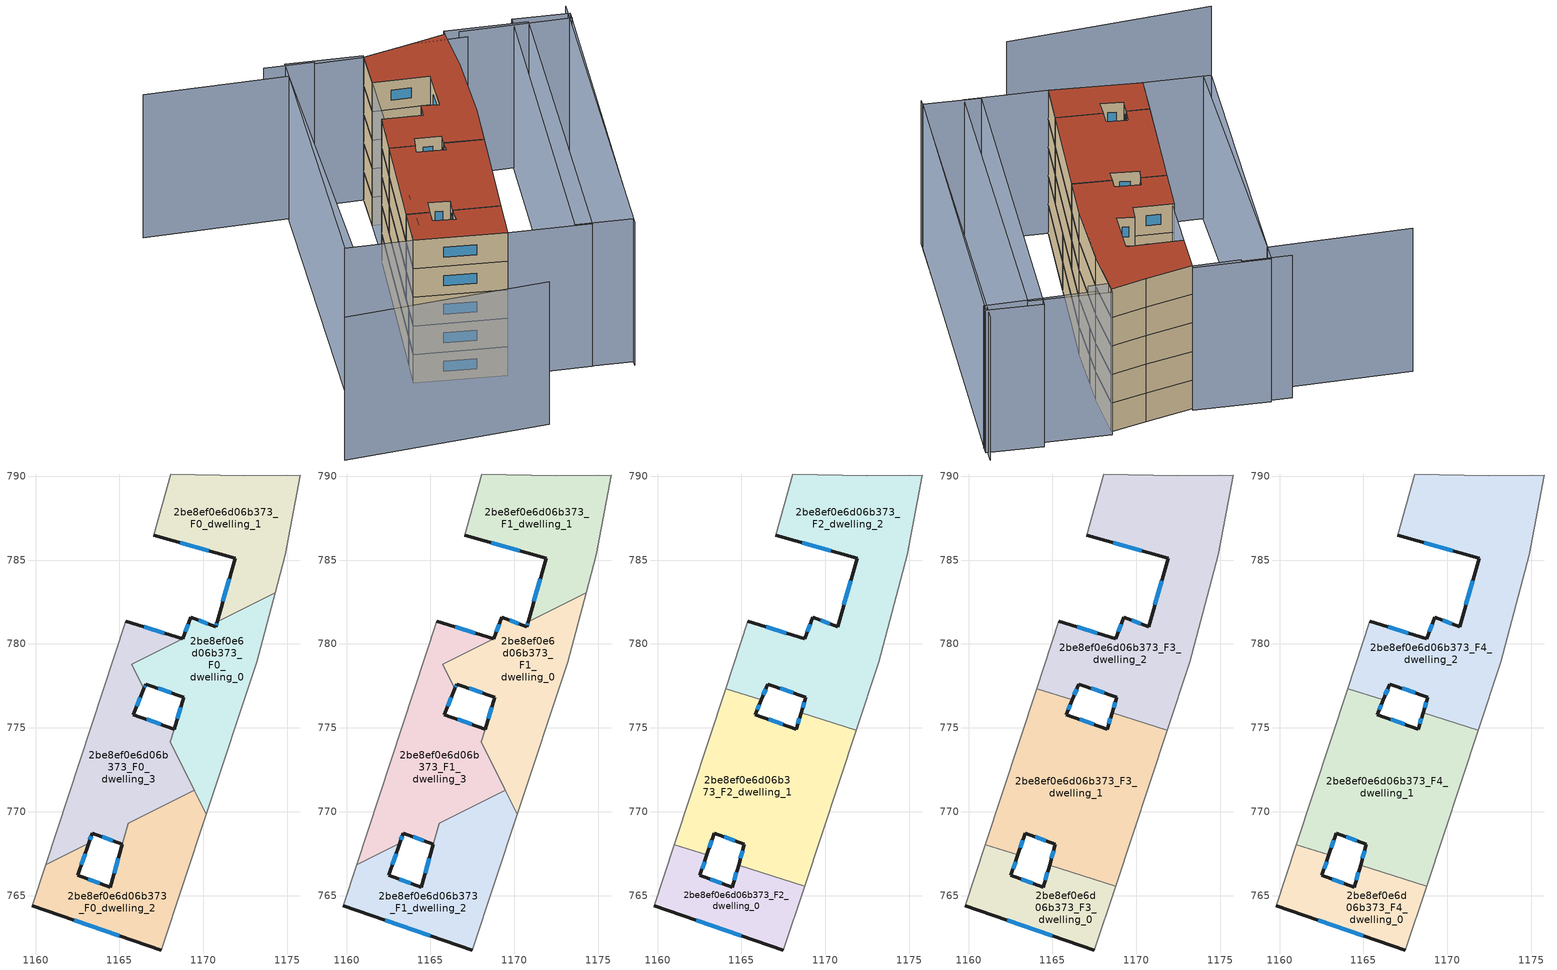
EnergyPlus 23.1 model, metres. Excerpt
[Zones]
2be8ef0e6d06b373_F0_dwelling_0
 floor ground (EU_floor_Construction): 1174.28,783.05 1173.2,778.92 1170.18,769.84 1168.03,774.15 1168.83,776.83 1166.57,777.6 1166.45,777.32 1165.72,778.78 1168.77,780.3 1169.26,781.59 1170.74,781.02 1170.82,781.33 z0
 wall outside (EU_wall_Construction): 1166.45,777.32 1166.57,777.6 1168.83,776.83 1168.26,774.93 / 1170.82,781.33 1170.74,781.02 1169.26,781.59 1168.77,780.3 z0:3
 wall to 2be8ef0e6d06b373_F0_dwelling_3 (EU_wall_Construction): 1168.77,780.3 1165.72,778.78 1166.45,777.32 / 1168.26,774.92 1168.03,774.15 1169.47,771.26 z0:3
 wall to 2be8ef0e6d06b373_F0_dwelling_1 (EU_wall_Construction): 1174.28,783.05 1170.82,781.33 z0:3
 wall adiabatic (EU_wall_Construction): 1170.18,769.84 1173.2,778.92 1174.28,783.05 z0:3
 wall to 2be8ef0e6d06b373_F0_dwelling_2 (EU_wall_Construction): 1169.47,771.26 1170.18,769.84 z0:3
 window (EU_Window_Construction): 1168.65,776.21 1168.45,775.55 / 1167.3,777.35 1168.1,777.08 / 1166.49,777.41 1166.53,777.51 / 1169.1,781.17 1168.93,780.72 / 1170.26,781.21 1169.74,781.41 / 1170.79,781.23 1170.76,781.12 z0.98:2.02
2be8ef0e6d06b373_F0_dwelling_1
 floor ground (EU_floor_Construction): 1175.77,790.05 1174.88,785.33 1174.28,783.05 1170.82,781.33 1171.89,785.1 1167.03,786.47 1168.07,790.13 1172.46,790.03 z0
 wall outside (EU_wall_Construction): 1167.03,786.47 1171.89,785.1 1170.82,781.33 z0:3
 wall adiabatic (EU_wall_Construction): 1174.28,783.05 1174.88,785.33 1175.77,790.05 1172.46,790.03 1168.07,790.13 1167.03,786.47 z0:3
 window (EU_Window_Construction): 1171.54,783.87 1171.17,782.55 / 1168.61,786.03 1170.31,785.55 z0.98:2.02
2be8ef0e6d06b373_F0_dwelling_2
 floor ground (EU_floor_Construction): 1169.47,771.26 1170.18,769.84 1167.5,761.75 1159.81,764.39 1160.61,766.84 1163.18,768.12 1162.52,766.21 1164.45,765.49 1165.53,769.29 z0
 wall outside (EU_wall_Construction): 1165.18,768.06 1164.45,765.49 1162.52,766.21 1163.18,768.12 / 1159.81,764.39 1167.5,761.75 z0:3
 wall to 2be8ef0e6d06b373_F0_dwelling_3 (EU_wall_Construction): 1165.53,769.29 1165.18,768.06 / 1163.18,768.12 1160.61,766.84 / 1169.47,771.26 1165.54,769.3 z0:3
 wall adiabatic (EU_wall_Construction): 1167.5,761.75 1170.18,769.84 / 1160.61,766.84 1159.81,764.39 z0:3
 window (EU_Window_Construction): 1164.94,767.22 1164.69,766.33 / 1162.31,763.53 1165,762.61 / 1162.73,766.83 1162.96,767.5 / 1163.82,765.73 1163.15,765.98 z0.98:2.02
2be8ef0e6d06b373_F0_dwelling_3
 floor ground (EU_floor_Construction): 1168.77,780.3 1165.72,778.78 1166.45,777.32 1165.82,775.79 1168.26,774.92 1168.03,774.15 1169.47,771.26 1165.53,769.29 1165.18,768.06 1163.38,768.71 1163.18,768.12 1160.61,766.84 1165.37,781.36 z0
 wall outside (EU_wall_Construction): 1163.18,768.12 1163.38,768.71 1165.18,768.06 / 1168.77,780.3 1165.37,781.36 / 1168.26,774.92 1165.82,775.79 1166.45,777.32 z0:3
 wall adiabatic (EU_wall_Construction): 1165.37,781.36 1160.61,766.84 z0:3
 window (EU_Window_Construction): 1163.24,768.31 1163.31,768.52 / 1167.67,780.65 1166.48,781.02 / 1166.03,776.29 1166.25,776.82 / 1167.47,775.2 1166.61,775.51 / 1163.97,768.5 1164.59,768.27 z0.98:2.02
2be8ef0e6d06b373_F1_dwelling_0
 floor to 2be8ef0e6d06b373_F0_dwelling_0 (EU_floor_Construction): 1174.28,783.05 1173.2,778.92 1170.18,769.84 1168.03,774.15 1168.83,776.83 1166.57,777.6 1166.45,777.32 1165.72,778.78 1168.77,780.3 1169.26,781.59 1170.74,781.02 1170.82,781.33 z3
 wall outside (EU_wall_Construction): 1166.45,777.32 1166.57,777.6 1168.83,776.83 1168.26,774.93 / 1170.82,781.33 1170.74,781.02 1169.26,781.59 1168.77,780.3 z3:6
 wall to 2be8ef0e6d06b373_F1_dwelling_3 (EU_wall_Construction): 1168.77,780.3 1165.72,778.78 1166.45,777.32 / 1168.26,774.92 1168.03,774.15 1169.47,771.26 z3:6
 wall to 2be8ef0e6d06b373_F1_dwelling_1 (EU_wall_Construction): 1174.28,783.05 1170.82,781.33 z3:6
 wall adiabatic (EU_wall_Construction): 1170.18,769.84 1173.2,778.92 1174.28,783.05 z3:6
 wall to 2be8ef0e6d06b373_F1_dwelling_2 (EU_wall_Construction): 1169.47,771.26 1170.18,769.84 z3:6
 window (EU_Window_Construction): 1168.65,776.21 1168.45,775.55 / 1167.3,777.35 1168.1,777.08 / 1166.49,777.41 1166.53,777.51 / 1169.1,781.17 1168.93,780.72 / 1170.26,781.21 1169.74,781.41 / 1170.79,781.23 1170.76,781.12 z3.98:5.02
2be8ef0e6d06b373_F1_dwelling_1
 floor to 2be8ef0e6d06b373_F0_dwelling_1 (EU_floor_Construction): 1175.77,790.05 1174.88,785.33 1174.28,783.05 1170.82,781.33 1171.89,785.1 1167.03,786.47 1168.07,790.13 1172.46,790.03 z3
 wall outside (EU_wall_Construction): 1167.03,786.47 1171.89,785.1 1170.82,781.33 z3:6
 wall adiabatic (EU_wall_Construction): 1174.28,783.05 1174.88,785.33 1175.77,790.05 1172.46,790.03 1168.07,790.13 1167.03,786.47 z3:6
 window (EU_Window_Construction): 1171.54,783.87 1171.17,782.55 / 1168.61,786.03 1170.31,785.55 z3.98:5.02
2be8ef0e6d06b373_F1_dwelling_2
 floor to 2be8ef0e6d06b373_F0_dwelling_2 (EU_floor_Construction): 1169.47,771.26 1170.18,769.84 1167.5,761.75 1159.81,764.39 1160.61,766.84 1163.18,768.12 1162.52,766.21 1164.45,765.49 1165.53,769.29 z3
 wall outside (EU_wall_Construction): 1165.18,768.06 1164.45,765.49 1162.52,766.21 1163.18,768.12 / 1159.81,764.39 1167.5,761.75 z3:6
 wall to 2be8ef0e6d06b373_F1_dwelling_3 (EU_wall_Construction): 1165.53,769.29 1165.18,768.06 / 1163.18,768.12 1160.61,766.84 / 1169.47,771.26 1165.54,769.3 z3:6
 wall adiabatic (EU_wall_Construction): 1167.5,761.75 1170.18,769.84 / 1160.61,766.84 1159.81,764.39 z3:6
 window (EU_Window_Construction): 1164.94,767.22 1164.69,766.33 / 1162.31,763.53 1165,762.61 / 1162.73,766.83 1162.96,767.5 / 1163.82,765.73 1163.15,765.98 z3.98:5.02
2be8ef0e6d06b373_F1_dwelling_3
 floor to 2be8ef0e6d06b373_F0_dwelling_3 (EU_floor_Construction): 1168.77,780.3 1165.72,778.78 1166.45,777.32 1165.82,775.79 1168.26,774.92 1168.03,774.15 1169.47,771.26 1165.53,769.29 1165.18,768.06 1163.38,768.71 1163.18,768.12 1160.61,766.84 1165.37,781.36 z3
 wall outside (EU_wall_Construction): 1163.18,768.12 1163.38,768.71 1165.18,768.06 / 1168.77,780.3 1165.37,781.36 / 1168.26,774.92 1165.82,775.79 1166.45,777.32 z3:6
 wall adiabatic (EU_wall_Construction): 1165.37,781.36 1160.61,766.84 z3:6
 window (EU_Window_Construction): 1163.24,768.31 1163.31,768.52 / 1167.67,780.65 1166.48,781.02 / 1166.03,776.29 1166.25,776.82 / 1167.47,775.2 1166.61,775.51 / 1163.97,768.5 1164.59,768.27 z3.98:5.02
2be8ef0e6d06b373_F2_dwelling_0
 floor to 2be8ef0e6d06b373_F1_dwelling_2 (EU_floor_Construction): 1168.76,765.55 1167.5,761.75 1159.81,764.39 1160.61,766.84 1162.22,767.64 1162.93,767.42 1162.52,766.21 1164.45,765.49 1164.83,766.81 z6
 floor to 2be8ef0e6d06b373_F1_dwelling_3 (EU_floor_Construction): 1162.22,767.64 1160.61,766.84 1161,768.04 z6
 wall outside (EU_wall_Construction): 1164.82,766.81 1164.45,765.49 1162.52,766.21 1162.93,767.42 / 1159.81,764.39 1167.5,761.75 z6:9
 wall to 2be8ef0e6d06b373_F2_dwelling_1 (EU_wall_Construction): 1162.93,767.42 1161,768.04 / 1168.76,765.55 1164.82,766.81 z6:9
 wall adiabatic (EU_wall_Construction): 1167.5,761.75 1168.76,765.55 / 1161,768.04 1159.81,764.39 z6:9
 window (EU_Window_Construction): 1162.65,766.6 1162.8,767.02 / 1163.82,765.73 1163.15,765.98 / 1164.7,766.38 1164.57,765.92 / 1162.31,763.53 1165,762.61 z6.98:8.02
2be8ef0e6d06b373_F2_dwelling_1
 floor to 2be8ef0e6d06b373_F1_dwelling_3 (EU_floor_Construction): 1168.26,774.92 1168.03,774.15 1169.47,771.26 1165.53,769.29 1165.18,768.06 1163.38,768.71 1163.18,768.12 1162.22,767.64 1161,768.04 1164.05,777.34 1166.18,776.66 1165.82,775.79 z6
 floor to 2be8ef0e6d06b373_F1_dwelling_0 (EU_floor_Construction): 1171.84,774.84 1170.18,769.84 1168.03,774.15 1168.55,775.9 z6
 floor to 2be8ef0e6d06b373_F1_dwelling_2 (EU_floor_Construction): 1163.18,768.12 1162.93,767.42 1162.22,767.64 z6; 1169.47,771.26 1170.18,769.84 1168.76,765.55 1164.83,766.81 1165.54,769.3 z6
 wall outside (EU_wall_Construction): 1162.93,767.42 1163.38,768.71 1165.18,768.06 1164.82,766.81 / 1168.55,775.9 1168.26,774.92 1165.82,775.79 1166.18,776.66 z6:9
 wall adiabatic (EU_wall_Construction): 1164.05,777.34 1161,768.04 / 1168.76,765.55 1171.84,774.84 z6:9
 wall to 2be8ef0e6d06b373_F2_dwelling_2 (EU_wall_Construction): 1166.18,776.66 1164.05,777.34 / 1171.84,774.84 1168.55,775.9 z6:9
 window (EU_Window_Construction): 1163.97,768.5 1164.59,768.27 / 1163.08,767.84 1163.23,768.29 / 1165.94,776.07 1166.06,776.38 / 1167.47,775.2 1166.61,775.51 / 1168.46,775.58 1168.35,775.24 / 1165.06,767.65 1164.94,767.22 z6.98:8.02
2be8ef0e6d06b373_F2_dwelling_2
 floor to 2be8ef0e6d06b373_F1_dwelling_0 (EU_floor_Construction): 1174.28,783.05 1173.2,778.92 1171.84,774.84 1168.55,775.9 1168.83,776.83 1166.57,777.6 1166.45,777.32 1165.72,778.78 1168.77,780.3 1169.26,781.59 1170.74,781.02 1170.82,781.33 z6
 floor to 2be8ef0e6d06b373_F1_dwelling_1 (EU_floor_Construction): 1175.77,790.05 1174.88,785.33 1174.28,783.05 1170.82,781.33 1171.89,785.1 1167.03,786.47 1168.07,790.13 1172.46,790.03 z6
 floor to 2be8ef0e6d06b373_F1_dwelling_3 (EU_floor_Construction): 1168.77,780.3 1165.72,778.78 1166.45,777.32 1166.18,776.66 1164.05,777.34 1165.37,781.36 z6
 wall outside (EU_wall_Construction): 1166.18,776.66 1166.57,777.6 1168.83,776.83 1168.55,775.9 / 1167.03,786.47 1171.89,785.1 1170.74,781.02 1169.26,781.59 1168.77,780.3 1165.37,781.36 z6:9
 wall adiabatic (EU_wall_Construction): 1171.84,774.84 1173.2,778.92 1174.88,785.33 1175.77,790.05 1172.46,790.03 1168.07,790.13 1167.03,786.47 / 1165.37,781.36 1164.05,777.34 z6:9
 window (EU_Window_Construction): 1168.74,776.53 1168.64,776.2 / 1167.3,777.35 1168.1,777.08 / 1166.31,776.96 1166.44,777.29 / 1167.67,780.65 1166.48,781.02 / 1169.1,781.17 1168.93,780.72 / 1170.26,781.21 1169.74,781.41 / 1171.51,783.77 1171.11,782.35 / 1168.61,786.03 1170.31,785.55 z6.98:8.02
2be8ef0e6d06b373_F3_dwelling_0
 floor to 2be8ef0e6d06b373_F2_dwelling_0 (EU_floor_Construction): 1168.76,765.55 1167.5,761.75 1159.81,764.39 1161,768.04 1162.93,767.42 1162.52,766.21 1164.45,765.49 1164.82,766.81 z9
 wall outside (EU_wall_Construction): 1164.82,766.81 1164.45,765.49 1162.52,766.21 1162.93,767.42 / 1159.81,764.39 1167.5,761.75 z9:12
 wall to 2be8ef0e6d06b373_F3_dwelling_1 (EU_wall_Construction): 1162.93,767.42 1161,768.04 / 1168.76,765.55 1164.82,766.81 z9:12
 wall adiabatic (EU_wall_Construction): 1167.5,761.75 1168.76,765.55 / 1161,768.04 1159.81,764.39 z9:12
 window (EU_Window_Construction): 1162.65,766.6 1162.8,767.02 / 1163.82,765.73 1163.15,765.98 / 1164.7,766.38 1164.57,765.92 / 1162.31,763.53 1165,762.61 z9.98:11.02
2be8ef0e6d06b373_F3_dwelling_1
 floor to 2be8ef0e6d06b373_F2_dwelling_1 (EU_floor_Construction): 1171.84,774.84 1168.76,765.55 1164.82,766.81 1165.18,768.06 1163.38,768.71 1162.93,767.42 1161,768.04 1164.05,777.34 1166.18,776.66 1165.82,775.79 1168.26,774.92 1168.55,775.9 z9
 wall outside (EU_wall_Construction): 1162.93,767.42 1163.38,768.71 1165.18,768.06 1164.82,766.81 / 1168.55,775.9 1168.26,774.92 1165.82,775.79 1166.18,776.66 z9:12
 wall adiabatic (EU_wall_Construction): 1164.05,777.34 1161,768.04 / 1168.76,765.55 1171.84,774.84 z9:12
 wall to 2be8ef0e6d06b373_F3_dwelling_2 (EU_wall_Construction): 1166.18,776.66 1164.05,777.34 / 1171.84,774.84 1168.55,775.9 z9:12
 window (EU_Window_Construction): 1163.97,768.5 1164.59,768.27 / 1163.08,767.84 1163.23,768.29 / 1165.94,776.07 1166.06,776.38 / 1167.47,775.2 1166.61,775.51 / 1168.46,775.58 1168.35,775.24 / 1165.06,767.65 1164.94,767.22 z9.98:11.02
2be8ef0e6d06b373_F3_dwelling_2
 floor to 2be8ef0e6d06b373_F2_dwelling_2 (EU_floor_Construction): 1175.77,790.05 1174.88,785.33 1173.2,778.92 1171.84,774.84 1168.55,775.9 1168.83,776.83 1166.57,777.6 1166.18,776.66 1164.05,777.34 1165.37,781.36 1168.77,780.3 1169.26,781.59 1170.74,781.02 1171.89,785.1 1167.03,786.47 1168.07,790.13 1172.46,790.03 z9
 wall outside (EU_wall_Construction): 1166.18,776.66 1166.57,777.6 1168.83,776.83 1168.55,775.9 / 1167.03,786.47 1171.89,785.1 1170.74,781.02 1169.26,781.59 1168.77,780.3 1165.37,781.36 z9:12
 wall adiabatic (EU_wall_Construction): 1171.84,774.84 1173.2,778.92 1174.88,785.33 1175.77,790.05 1172.46,790.03 1168.07,790.13 1167.03,786.47 / 1165.37,781.36 1164.05,777.34 z9:12
 window (EU_Window_Construction): 1168.74,776.53 1168.64,776.2 / 1167.3,777.35 1168.1,777.08 / 1166.31,776.96 1166.44,777.29 / 1167.67,780.65 1166.48,781.02 / 1169.1,781.17 1168.93,780.72 / 1170.26,781.21 1169.74,781.41 / 1171.51,783.77 1171.11,782.35 / 1168.61,786.03 1170.31,785.55 z9.98:11.02
2be8ef0e6d06b373_F4_dwelling_0
 floor to 2be8ef0e6d06b373_F3_dwelling_0 (EU_floor_Construction): 1168.76,765.55 1167.5,761.75 1159.81,764.39 1161,768.04 1162.93,767.42 1162.52,766.21 1164.45,765.49 1164.82,766.81 z12
 wall outside (EU_wall_Construction): 1164.82,766.81 1164.45,765.49 1162.52,766.21 1162.93,767.42 / 1159.81,764.39 1167.5,761.75 z12:15
 wall to 2be8ef0e6d06b373_F4_dwelling_1 (EU_wall_Construction): 1162.93,767.42 1161,768.04 / 1168.76,765.55 1164.82,766.81 z12:15
 wall adiabatic (EU_wall_Construction): 1167.5,761.75 1168.76,765.55 / 1161,768.04 1159.81,764.39 z12:15
 window (EU_Window_Construction): 1162.65,766.6 1162.8,767.02 / 1163.82,765.73 1163.15,765.98 / 1164.7,766.38 1164.57,765.92 / 1162.31,763.53 1165,762.61 z12.98:14.02
 roof outside (EU_roof_Construction): 1167.5,761.75 1168.76,765.55 1164.82,766.81 1164.45,765.49 1162.52,766.21 1162.93,767.42 1161,768.04 1159.81,764.39 z15
2be8ef0e6d06b373_F4_dwelling_1
 floor to 2be8ef0e6d06b373_F3_dwelling_1 (EU_floor_Construction): 1171.84,774.84 1168.76,765.55 1164.82,766.81 1165.18,768.06 1163.38,768.71 1162.93,767.42 1161,768.04 1164.05,777.34 1166.18,776.66 1165.82,775.79 1168.26,774.92 1168.55,775.9 z12
 wall outside (EU_wall_Construction): 1162.93,767.42 1163.38,768.71 1165.18,768.06 1164.82,766.81 / 1168.55,775.9 1168.26,774.92 1165.82,775.79 1166.18,776.66 z12:15
 wall adiabatic (EU_wall_Construction): 1164.05,777.34 1161,768.04 / 1168.76,765.55 1171.84,774.84 z12:15
 wall to 2be8ef0e6d06b373_F4_dwelling_2 (EU_wall_Construction): 1166.18,776.66 1164.05,777.34 / 1171.84,774.84 1168.55,775.9 z12:15
 window (EU_Window_Construction): 1163.97,768.5 1164.59,768.27 / 1163.08,767.84 1163.23,768.29 / 1165.94,776.07 1166.06,776.38 / 1167.47,775.2 1166.61,775.51 / 1168.46,775.58 1168.35,775.24 / 1165.06,767.65 1164.94,767.22 z12.98:14.02
 roof outside (EU_roof_Construction): 1168.76,765.55 1171.84,774.84 1168.55,775.9 1168.26,774.92 1165.82,775.79 1166.18,776.66 1164.05,777.34 1161,768.04 1162.93,767.42 1163.38,768.71 1165.18,768.06 1164.82,766.81 z15
2be8ef0e6d06b373_F4_dwelling_2
 floor to 2be8ef0e6d06b373_F3_dwelling_2 (EU_floor_Construction): 1175.77,790.05 1174.88,785.33 1173.2,778.92 1171.84,774.84 1168.55,775.9 1168.83,776.83 1166.57,777.6 1166.18,776.66 1164.05,777.34 1165.37,781.36 1168.77,780.3 1169.26,781.59 1170.74,781.02 1171.89,785.1 1167.03,786.47 1168.07,790.13 1172.46,790.03 z12
 wall outside (EU_wall_Construction): 1166.18,776.66 1166.57,777.6 1168.83,776.83 1168.55,775.9 / 1167.03,786.47 1171.89,785.1 1170.74,781.02 1169.26,781.59 1168.77,780.3 1165.37,781.36 z12:15
 wall adiabatic (EU_wall_Construction): 1171.84,774.84 1173.2,778.92 1174.88,785.33 1175.77,790.05 1172.46,790.03 1168.07,790.13 1167.03,786.47 / 1165.37,781.36 1164.05,777.34 z12:15
 window (EU_Window_Construction): 1168.74,776.53 1168.64,776.2 / 1167.3,777.35 1168.1,777.08 / 1166.31,776.96 1166.44,777.29 / 1167.67,780.65 1166.48,781.02 / 1169.1,781.17 1168.93,780.72 / 1170.26,781.21 1169.74,781.41 / 1171.51,783.77 1171.11,782.35 / 1168.61,786.03 1170.31,785.55 z12.98:14.02
 roof outside (EU_roof_Construction): 1171.84,774.84 1173.2,778.92 1174.88,785.33 1175.77,790.05 1172.46,790.03 1168.07,790.13 1167.03,786.47 1171.89,785.1 1170.74,781.02 1169.26,781.59 1168.77,780.3 1165.37,781.36 1164.05,777.34 1166.18,776.66 1166.57,777.6 1168.83,776.83 1168.55,775.9 z15
shading: 1149.53,757.02 1167.45,753.79 / 1177.84,758.24 1186.81,789.07 / 1148.84,793.72 1161.12,790.56 / 1161.12,790.56 1154.76,765.86 / 1186.55,787.32 1177.02,789.78 / 1177.33,788.79 1172.46,790.03 / 1172.21,789.07 1163.95,791.19 / 1164,791.4 1159.76,792.59 / 1186.72,787.96 1177.99,758.74 / 1177.99,758.74 1173.13,760.19 / 1173.13,760.19 1181.86,789.42 / 1181.86,789.42 1186.72,787.96 / 1167.5,761.75 1175.9,790.49 / 1175.9,790.49 1182.92,788.43 / 1182.92,788.43 1174.52,759.7 / 1174.52,759.7 1167.5,761.75 / 1154.09,766.03 1161.61,792.26 / 1161.61,792.26 1168.15,790.38 / 1168.15,790.38 1160.63,764.16 / 1160.63,764.16 1154.09,766.03 z0:15
[Building]
EU S2 Campaign: North Axis=0; Terrain=City; Solar Distribution=FullExterior
[Site:Location]
Bologna: Latitude=44.5; Longitude=11.25; Time Zone=1; Elevation=37
[SizingPeriod:WeatherFileDays]
AnnualSizingPeriod: Begin Month=1; Begin Day of Month=1; End Month=12; End Day of Month=31; Day of Week for Start Day=Monday; Use Weather File Daylight Saving Period=No; Use Weather File Rain and Snow Indicators=No
[MATERIAL]
EU_InternalMass_Material: Roughness=MediumRough; Thickness=0.1; Conductivity=1; Density=1800; Specific Heat=900; Thermal Absorptance=0.9; Solar Absorptance=0.7; Visible Absorptance=0.7
[MATERIAL:NOMASS] Roughness=MediumRough; Thermal Absorptance=0.9; Solar Absorptance=0.7; Visible Absorptance=0.7
Name | Thermal Resistance
EU_wall_NoMass | 0.905828
EU_roof_NoMass | 0.37593
EU_floor_NoMass | 0.67114
[WINDOWMATERIAL:SIMPLEGLAZINGSYSTEM]
EU_Window_SimpleGlazing: UFactor=4.52486; Solar Heat Gain Coefficient=0.85; Visible Transmittance=0.85
[CONSTRUCTION]
EU_wall_Construction: EU_wall_NoMass
EU_roof_Construction: EU_roof_NoMass
EU_floor_Construction: EU_floor_NoMass
EU_Window_Construction: EU_Window_SimpleGlazing
EU_InternalMass_Construction: EU_InternalMass_Material
[ZONE] Type=1; Multiplier=1; Ceiling Height=autocalculate; Floor Area=autocalculate; Part of Total Floor Area=Yes
Name | Volume
2be8ef0e6d06b373_F0_dwelling_0; 2be8ef0e6d06b373_F1_dwelling_0 | 138.598
2be8ef0e6d06b373_F2_dwelling_0; 2be8ef0e6d06b373_F3_dwelling_0; 2be8ef0e6d06b373_F4_dwelling_0 | 87.5955
2be8ef0e6d06b373_F0_dwelling_1; 2be8ef0e6d06b373_F1_dwelling_1 | 133.542
2be8ef0e6d06b373_F2_dwelling_1; 2be8ef0e6d06b373_F3_dwelling_1; 2be8ef0e6d06b373_F4_dwelling_1 | 224.579
2be8ef0e6d06b373_F0_dwelling_2; 2be8ef0e6d06b373_F1_dwelling_2 | 141.343
2be8ef0e6d06b373_F2_dwelling_2; 2be8ef0e6d06b373_F3_dwelling_2; 2be8ef0e6d06b373_F4_dwelling_2 | 263.265
2be8ef0e6d06b373_F0_dwelling_3; 2be8ef0e6d06b373_F1_dwelling_3 | 161.951
[INTERNALMASS] Construction=EU_InternalMass_Construction
Name | Zone or ZoneList | Surface Area
2be8ef0e6d06b373_F0_dwelling_0_EU_InternalMass | 2be8ef0e6d06b373_F0_dwelling_0 | 46.1998
2be8ef0e6d06b373_F0_dwelling_1_EU_InternalMass | 2be8ef0e6d06b373_F0_dwelling_1 | 44.5142
2be8ef0e6d06b373_F0_dwelling_2_EU_InternalMass | 2be8ef0e6d06b373_F0_dwelling_2 | 47.1146
2be8ef0e6d06b373_F0_dwelling_3_EU_InternalMass | 2be8ef0e6d06b373_F0_dwelling_3 | 53.9814
2be8ef0e6d06b373_F1_dwelling_0_EU_InternalMass | 2be8ef0e6d06b373_F1_dwelling_0 | 46.1998
2be8ef0e6d06b373_F1_dwelling_1_EU_InternalMass | 2be8ef0e6d06b373_F1_dwelling_1 | 44.5142
2be8ef0e6d06b373_F1_dwelling_2_EU_InternalMass | 2be8ef0e6d06b373_F1_dwelling_2 | 47.1146
2be8ef0e6d06b373_F1_dwelling_3_EU_InternalMass | 2be8ef0e6d06b373_F1_dwelling_3 | 53.9814
2be8ef0e6d06b373_F2_dwelling_0_EU_InternalMass | 2be8ef0e6d06b373_F2_dwelling_0 | 29.1986
2be8ef0e6d06b373_F2_dwelling_1_EU_InternalMass | 2be8ef0e6d06b373_F2_dwelling_1 | 74.8595
2be8ef0e6d06b373_F2_dwelling_2_EU_InternalMass | 2be8ef0e6d06b373_F2_dwelling_2 | 87.7548
2be8ef0e6d06b373_F3_dwelling_0_EU_InternalMass | 2be8ef0e6d06b373_F3_dwelling_0 | 29.1986
2be8ef0e6d06b373_F3_dwelling_1_EU_InternalMass | 2be8ef0e6d06b373_F3_dwelling_1 | 74.8595
2be8ef0e6d06b373_F3_dwelling_2_EU_InternalMass | 2be8ef0e6d06b373_F3_dwelling_2 | 87.7548
2be8ef0e6d06b373_F4_dwelling_0_EU_InternalMass | 2be8ef0e6d06b373_F4_dwelling_0 | 29.1986
2be8ef0e6d06b373_F4_dwelling_1_EU_InternalMass | 2be8ef0e6d06b373_F4_dwelling_1 | 74.8595
2be8ef0e6d06b373_F4_dwelling_2_EU_InternalMass | 2be8ef0e6d06b373_F4_dwelling_2 | 87.7548
[OTHEREQUIPMENT] Fuel Type=Electricity; Design Level Calculation Method=Watts/Area; Power per Zone Floor Area=1; Fraction Latent=0; Fraction Radiant=0; Fraction Lost=0; Carbon Dioxide Generation Rate=0; EndUse Subcategory=EU_Step8_InternalGains
Name | Zone or ZoneList or Space or SpaceList | Schedule
EU_Step8_InternalGain_2be8ef0e6d06b373_F0_dwelling_0_f000 | 2be8ef0e6d06b373_F0_dwelling_0 | EU_Step8_GainSchedule_2be8ef0e6d06b373_F0_dwelling_0_f000
EU_Step8_InternalGain_2be8ef0e6d06b373_F0_dwelling_1_f000 | 2be8ef0e6d06b373_F0_dwelling_1 | EU_Step8_GainSchedule_2be8ef0e6d06b373_F0_dwelling_1_f000
EU_Step8_InternalGain_2be8ef0e6d06b373_F0_dwelling_2_f000 | 2be8ef0e6d06b373_F0_dwelling_2 | EU_Step8_GainSchedule_2be8ef0e6d06b373_F0_dwelling_2_f000
EU_Step8_InternalGain_2be8ef0e6d06b373_F0_dwelling_3_f000 | 2be8ef0e6d06b373_F0_dwelling_3 | EU_Step8_GainSchedule_2be8ef0e6d06b373_F0_dwelling_3_f000
EU_Step8_InternalGain_2be8ef0e6d06b373_F1_dwelling_0_f000 | 2be8ef0e6d06b373_F1_dwelling_0 | EU_Step8_GainSchedule_2be8ef0e6d06b373_F1_dwelling_0_f000
EU_Step8_InternalGain_2be8ef0e6d06b373_F1_dwelling_1_f000 | 2be8ef0e6d06b373_F1_dwelling_1 | EU_Step8_GainSchedule_2be8ef0e6d06b373_F1_dwelling_1_f000
EU_Step8_InternalGain_2be8ef0e6d06b373_F1_dwelling_2_f000 | 2be8ef0e6d06b373_F1_dwelling_2 | EU_Step8_GainSchedule_2be8ef0e6d06b373_F1_dwelling_2_f000
EU_Step8_InternalGain_2be8ef0e6d06b373_F1_dwelling_3_f000 | 2be8ef0e6d06b373_F1_dwelling_3 | EU_Step8_GainSchedule_2be8ef0e6d06b373_F1_dwelling_3_f000
EU_Step8_InternalGain_2be8ef0e6d06b373_F2_dwelling_0_f000 | 2be8ef0e6d06b373_F2_dwelling_0 | EU_Step8_GainSchedule_2be8ef0e6d06b373_F2_dwelling_0_f000
EU_Step8_InternalGain_2be8ef0e6d06b373_F2_dwelling_1_f000 | 2be8ef0e6d06b373_F2_dwelling_1 | EU_Step8_GainSchedule_2be8ef0e6d06b373_F2_dwelling_1_f000
EU_Step8_InternalGain_2be8ef0e6d06b373_F2_dwelling_2_f000 | 2be8ef0e6d06b373_F2_dwelling_2 | EU_Step8_GainSchedule_2be8ef0e6d06b373_F2_dwelling_2_f000
EU_Step8_InternalGain_2be8ef0e6d06b373_F3_dwelling_0_f000 | 2be8ef0e6d06b373_F3_dwelling_0 | EU_Step8_GainSchedule_2be8ef0e6d06b373_F3_dwelling_0_f000
EU_Step8_InternalGain_2be8ef0e6d06b373_F3_dwelling_1_f000 | 2be8ef0e6d06b373_F3_dwelling_1 | EU_Step8_GainSchedule_2be8ef0e6d06b373_F3_dwelling_1_f000
EU_Step8_InternalGain_2be8ef0e6d06b373_F3_dwelling_2_f000 | 2be8ef0e6d06b373_F3_dwelling_2 | EU_Step8_GainSchedule_2be8ef0e6d06b373_F3_dwelling_2_f000
EU_Step8_InternalGain_2be8ef0e6d06b373_F4_dwelling_0_f000 | 2be8ef0e6d06b373_F4_dwelling_0 | EU_Step8_GainSchedule_2be8ef0e6d06b373_F4_dwelling_0_f000
EU_Step8_InternalGain_2be8ef0e6d06b373_F4_dwelling_1_f000 | 2be8ef0e6d06b373_F4_dwelling_1 | EU_Step8_GainSchedule_2be8ef0e6d06b373_F4_dwelling_1_f000
EU_Step8_InternalGain_2be8ef0e6d06b373_F4_dwelling_2_f000 | 2be8ef0e6d06b373_F4_dwelling_2 | EU_Step8_GainSchedule_2be8ef0e6d06b373_F4_dwelling_2_f000
[ZONEVENTILATION:DESIGNFLOWRATE] Schedule=EU_AlwaysOn; Design Flow Rate Calculation Method=AirChanges/Hour; Air Changes per Hour=0.73129; Ventilation Type=Natural; Fan Pressure Rise=0; Fan Total Efficiency=1; Constant Term Coefficient=1; Temperature Term Coefficient=0; Velocity Term Coefficient=0; Velocity Squared Term Coefficient=0; Minimum Indoor Temperature=-100; Maximum Indoor Temperature=100; Delta Temperature=-100; Minimum Outdoor Temperature=-100; Maximum Outdoor Temperature=100; Maximum Wind Speed=40
Name | Zone or ZoneList or Space or SpaceList
EU_ConstantAir_2be8ef0e6d06b373_F0_dwelling_0 | 2be8ef0e6d06b373_F0_dwelling_0
EU_ConstantAir_2be8ef0e6d06b373_F0_dwelling_1 | 2be8ef0e6d06b373_F0_dwelling_1
EU_ConstantAir_2be8ef0e6d06b373_F0_dwelling_2 | 2be8ef0e6d06b373_F0_dwelling_2
EU_ConstantAir_2be8ef0e6d06b373_F0_dwelling_3 | 2be8ef0e6d06b373_F0_dwelling_3
EU_ConstantAir_2be8ef0e6d06b373_F1_dwelling_0 | 2be8ef0e6d06b373_F1_dwelling_0
EU_ConstantAir_2be8ef0e6d06b373_F1_dwelling_1 | 2be8ef0e6d06b373_F1_dwelling_1
EU_ConstantAir_2be8ef0e6d06b373_F1_dwelling_2 | 2be8ef0e6d06b373_F1_dwelling_2
EU_ConstantAir_2be8ef0e6d06b373_F1_dwelling_3 | 2be8ef0e6d06b373_F1_dwelling_3
EU_ConstantAir_2be8ef0e6d06b373_F2_dwelling_0 | 2be8ef0e6d06b373_F2_dwelling_0
EU_ConstantAir_2be8ef0e6d06b373_F2_dwelling_1 | 2be8ef0e6d06b373_F2_dwelling_1
EU_ConstantAir_2be8ef0e6d06b373_F2_dwelling_2 | 2be8ef0e6d06b373_F2_dwelling_2
EU_ConstantAir_2be8ef0e6d06b373_F3_dwelling_0 | 2be8ef0e6d06b373_F3_dwelling_0
EU_ConstantAir_2be8ef0e6d06b373_F3_dwelling_1 | 2be8ef0e6d06b373_F3_dwelling_1
EU_ConstantAir_2be8ef0e6d06b373_F3_dwelling_2 | 2be8ef0e6d06b373_F3_dwelling_2
EU_ConstantAir_2be8ef0e6d06b373_F4_dwelling_0 | 2be8ef0e6d06b373_F4_dwelling_0
EU_ConstantAir_2be8ef0e6d06b373_F4_dwelling_1 | 2be8ef0e6d06b373_F4_dwelling_1
EU_ConstantAir_2be8ef0e6d06b373_F4_dwelling_2 | 2be8ef0e6d06b373_F4_dwelling_2
[HVACTEMPLATE:THERMOSTAT] Constant Heating Setpoint=20; Constant Cooling Setpoint=50
EU_HeatOnly_2be8ef0e6d06b373_F0_dwelling_0; EU_HeatOnly_2be8ef0e6d06b373_F0_dwelling_1; EU_HeatOnly_2be8ef0e6d06b373_F0_dwelling_2; EU_HeatOnly_2be8ef0e6d06b373_F0_dwelling_3; EU_HeatOnly_2be8ef0e6d06b373_F1_dwelling_0; EU_HeatOnly_2be8ef0e6d06b373_F1_dwelling_1; EU_HeatOnly_2be8ef0e6d06b373_F1_dwelling_2; EU_HeatOnly_2be8ef0e6d06b373_F1_dwelling_3; EU_HeatOnly_2be8ef0e6d06b373_F2_dwelling_0; EU_HeatOnly_2be8ef0e6d06b373_F2_dwelling_1; EU_HeatOnly_2be8ef0e6d06b373_F2_dwelling_2; EU_HeatOnly_2be8ef0e6d06b373_F3_dwelling_0; EU_HeatOnly_2be8ef0e6d06b373_F3_dwelling_1; EU_HeatOnly_2be8ef0e6d06b373_F3_dwelling_2; EU_HeatOnly_2be8ef0e6d06b373_F4_dwelling_0; EU_HeatOnly_2be8ef0e6d06b373_F4_dwelling_1; EU_HeatOnly_2be8ef0e6d06b373_F4_dwelling_2
[HVACTEMPLATE:ZONE:IDEALLOADSAIRSYSTEM] System Availability Schedule=EU_AlwaysOn; Maximum Heating Supply Air Temperature=50; Minimum Cooling Supply Air Temperature=13; Maximum Heating Supply Air Humidity Ratio=0.0156; Minimum Cooling Supply Air Humidity Ratio=0.0077; Heating Limit=NoLimit; Cooling Limit=NoLimit; Heating Availability Schedule=EU_AlwaysOn; Cooling Availability Schedule=EU_CoolingOff; Dehumidification Control Type=ConstantSensibleHeatRatio; Cooling Sensible Heat Ratio=0.7; Dehumidification Setpoint=60; Humidification Control Type=None; Humidification Setpoint=30; Outdoor Air Method=None; Outdoor Air Flow Rate per Person=0.00944; Outdoor Air Flow Rate per Zone Floor Area=0; Outdoor Air Flow Rate per Zone=0; Demand Controlled Ventilation Type=None; Outdoor Air Economizer Type=NoEconomizer; Heat Recovery Type=None; Sensible Heat Recovery Effectiveness=0.7; Latent Heat Recovery Effectiveness=0.65
Name | Template Thermostat
2be8ef0e6d06b373_F0_dwelling_0 | EU_HeatOnly_2be8ef0e6d06b373_F0_dwelling_0
2be8ef0e6d06b373_F0_dwelling_1 | EU_HeatOnly_2be8ef0e6d06b373_F0_dwelling_1
2be8ef0e6d06b373_F0_dwelling_2 | EU_HeatOnly_2be8ef0e6d06b373_F0_dwelling_2
2be8ef0e6d06b373_F0_dwelling_3 | EU_HeatOnly_2be8ef0e6d06b373_F0_dwelling_3
2be8ef0e6d06b373_F1_dwelling_0 | EU_HeatOnly_2be8ef0e6d06b373_F1_dwelling_0
2be8ef0e6d06b373_F1_dwelling_1 | EU_HeatOnly_2be8ef0e6d06b373_F1_dwelling_1
2be8ef0e6d06b373_F1_dwelling_2 | EU_HeatOnly_2be8ef0e6d06b373_F1_dwelling_2
2be8ef0e6d06b373_F1_dwelling_3 | EU_HeatOnly_2be8ef0e6d06b373_F1_dwelling_3
2be8ef0e6d06b373_F2_dwelling_0 | EU_HeatOnly_2be8ef0e6d06b373_F2_dwelling_0
2be8ef0e6d06b373_F2_dwelling_1 | EU_HeatOnly_2be8ef0e6d06b373_F2_dwelling_1
2be8ef0e6d06b373_F2_dwelling_2 | EU_HeatOnly_2be8ef0e6d06b373_F2_dwelling_2
2be8ef0e6d06b373_F3_dwelling_0 | EU_HeatOnly_2be8ef0e6d06b373_F3_dwelling_0
2be8ef0e6d06b373_F3_dwelling_1 | EU_HeatOnly_2be8ef0e6d06b373_F3_dwelling_1
2be8ef0e6d06b373_F3_dwelling_2 | EU_HeatOnly_2be8ef0e6d06b373_F3_dwelling_2
2be8ef0e6d06b373_F4_dwelling_0 | EU_HeatOnly_2be8ef0e6d06b373_F4_dwelling_0
2be8ef0e6d06b373_F4_dwelling_1 | EU_HeatOnly_2be8ef0e6d06b373_F4_dwelling_1
2be8ef0e6d06b373_F4_dwelling_2 | EU_HeatOnly_2be8ef0e6d06b373_F4_dwelling_2
[SIZING:ZONE] Zone Cooling Design Supply Air Temperature Input Method=SupplyAirTemperature; Zone Cooling Design Supply Air Temperature=13; Zone Heating Design Supply Air Temperature Input Method=SupplyAirTemperature; Zone Heating Design Supply Air Temperature=50; Zone Cooling Design Supply Air Humidity Ratio=0.008; Zone Heating Design Supply Air Humidity Ratio=0.008; Cooling Design Air Flow Method=DesignDay; Cooling Design Air Flow Rate=0; Cooling Minimum Air Flow per Zone Floor Area=0.000762; Cooling Minimum Air Flow=0; Cooling Minimum Air Flow Fraction=0.2; Heating Design Air Flow Method=DesignDay; Heating Design Air Flow Rate=0; Heating Maximum Air Flow per Zone Floor Area=0.002032; Heating Maximum Air Flow=0.141576; Heating Maximum Air Flow Fraction=0.3; Account for Dedicated Outdoor Air System=No; Dedicated Outdoor Air System Control Strategy=NeutralSupplyAir; Dedicated Outdoor Air Low Setpoint Temperature for Design=autosize; Dedicated Outdoor Air High Setpoint Temperature for Design=autosize; Zone Load Sizing Method=Sensible Load Only No Latent Load; Zone Latent Cooling Design Supply Air Humidity Ratio Input Method=HumidityRatioDifference; Zone Cooling Design Supply Air Humidity Ratio Difference=0.005; Zone Latent Heating Design Supply Air Humidity Ratio Input Method=HumidityRatioDifference; Zone Humidification Design Supply Air Humidity Ratio Difference=0.005
2be8ef0e6d06b373_F0_dwelling_0; 2be8ef0e6d06b373_F0_dwelling_1; 2be8ef0e6d06b373_F0_dwelling_2; 2be8ef0e6d06b373_F0_dwelling_3; 2be8ef0e6d06b373_F1_dwelling_0; 2be8ef0e6d06b373_F1_dwelling_1; 2be8ef0e6d06b373_F1_dwelling_2; 2be8ef0e6d06b373_F1_dwelling_3; 2be8ef0e6d06b373_F2_dwelling_0; 2be8ef0e6d06b373_F2_dwelling_1; 2be8ef0e6d06b373_F2_dwelling_2; 2be8ef0e6d06b373_F3_dwelling_0; 2be8ef0e6d06b373_F3_dwelling_1; 2be8ef0e6d06b373_F3_dwelling_2; 2be8ef0e6d06b373_F4_dwelling_0; 2be8ef0e6d06b373_F4_dwelling_1; 2be8ef0e6d06b373_F4_dwelling_2
[SCHEDULE:CONSTANT]
Name | Hourly Value
EU_AlwaysOn | 1
EU_CoolingOff | 0
[SCHEDULE:FILE] Column Number=1; Rows to Skip at Top=0; Number of Hours of Data=8760; Column Separator=Comma; Interpolate to Timestep=No; Minutes per Item=60; Adjust Schedule for Daylight Savings=Yes
Name | File
EU_Step8_GainSchedule_2be8ef0e6d06b373_F0_dwelling_0_f000 | ../../schedules/2be8ef0e6d06b373/2be8ef0e6d06b373_F0_dwelling_0_f000_gain.csv
EU_Step8_GainSchedule_2be8ef0e6d06b373_F0_dwelling_1_f000 | ../../schedules/2be8ef0e6d06b373/2be8ef0e6d06b373_F0_dwelling_1_f000_gain.csv
EU_Step8_GainSchedule_2be8ef0e6d06b373_F0_dwelling_2_f000 | ../../schedules/2be8ef0e6d06b373/2be8ef0e6d06b373_F0_dwelling_2_f000_gain.csv
EU_Step8_GainSchedule_2be8ef0e6d06b373_F0_dwelling_3_f000 | ../../schedules/2be8ef0e6d06b373/2be8ef0e6d06b373_F0_dwelling_3_f000_gain.csv
EU_Step8_GainSchedule_2be8ef0e6d06b373_F1_dwelling_0_f000 | ../../schedules/2be8ef0e6d06b373/2be8ef0e6d06b373_F1_dwelling_0_f000_gain.csv
EU_Step8_GainSchedule_2be8ef0e6d06b373_F1_dwelling_1_f000 | ../../schedules/2be8ef0e6d06b373/2be8ef0e6d06b373_F1_dwelling_1_f000_gain.csv
EU_Step8_GainSchedule_2be8ef0e6d06b373_F1_dwelling_2_f000 | ../../schedules/2be8ef0e6d06b373/2be8ef0e6d06b373_F1_dwelling_2_f000_gain.csv
EU_Step8_GainSchedule_2be8ef0e6d06b373_F1_dwelling_3_f000 | ../../schedules/2be8ef0e6d06b373/2be8ef0e6d06b373_F1_dwelling_3_f000_gain.csv
EU_Step8_GainSchedule_2be8ef0e6d06b373_F2_dwelling_0_f000 | ../../schedules/2be8ef0e6d06b373/2be8ef0e6d06b373_F2_dwelling_0_f000_gain.csv
EU_Step8_GainSchedule_2be8ef0e6d06b373_F2_dwelling_1_f000 | ../../schedules/2be8ef0e6d06b373/2be8ef0e6d06b373_F2_dwelling_1_f000_gain.csv
EU_Step8_GainSchedule_2be8ef0e6d06b373_F2_dwelling_2_f000 | ../../schedules/2be8ef0e6d06b373/2be8ef0e6d06b373_F2_dwelling_2_f000_gain.csv
EU_Step8_GainSchedule_2be8ef0e6d06b373_F3_dwelling_0_f000 | ../../schedules/2be8ef0e6d06b373/2be8ef0e6d06b373_F3_dwelling_0_f000_gain.csv
EU_Step8_GainSchedule_2be8ef0e6d06b373_F3_dwelling_1_f000 | ../../schedules/2be8ef0e6d06b373/2be8ef0e6d06b373_F3_dwelling_1_f000_gain.csv
EU_Step8_GainSchedule_2be8ef0e6d06b373_F3_dwelling_2_f000 | ../../schedules/2be8ef0e6d06b373/2be8ef0e6d06b373_F3_dwelling_2_f000_gain.csv
EU_Step8_GainSchedule_2be8ef0e6d06b373_F4_dwelling_0_f000 | ../../schedules/2be8ef0e6d06b373/2be8ef0e6d06b373_F4_dwelling_0_f000_gain.csv
EU_Step8_GainSchedule_2be8ef0e6d06b373_F4_dwelling_1_f000 | ../../schedules/2be8ef0e6d06b373/2be8ef0e6d06b373_F4_dwelling_1_f000_gain.csv
EU_Step8_GainSchedule_2be8ef0e6d06b373_F4_dwelling_2_f000 | ../../schedules/2be8ef0e6d06b373/2be8ef0e6d06b373_F4_dwelling_2_f000_gain.csv
